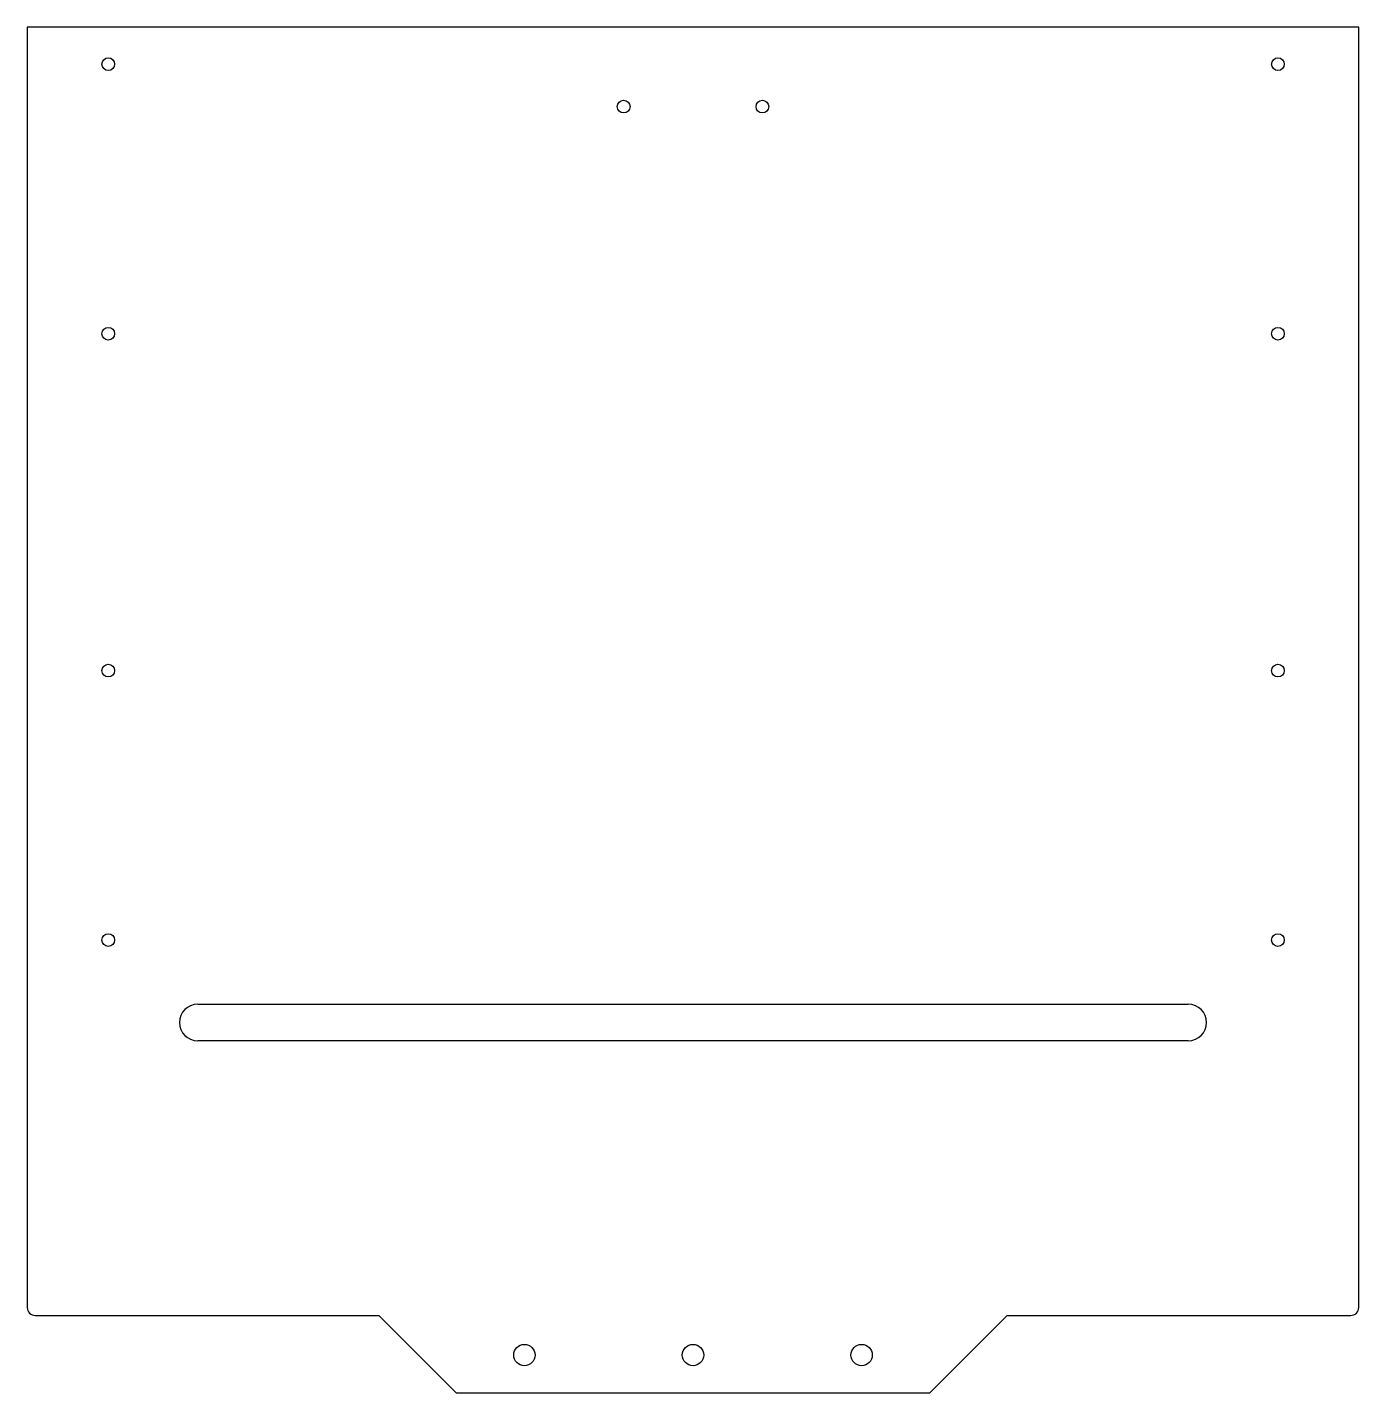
# Model space of a CAD drawing. Header units: millimetres. Extents: x 212 to 548, y 472 to 817.
import ezdxf

# ---------------------------------------------------------------- set-up
doc = ezdxf.new("R2010")
doc.units = ezdxf.units.MM
doc.layers.get('0').update_dxf_attribs({"linetype": 'CONTINUOUS'})

msp = doc.modelspace()

# ---------------------------------------------------------------- linework, layer by layer
for p, q in [((254.85, 570.38, 0), (504.85, 570.38, 0)), ((504.85, 561.18), (254.85, 561.18, 0))]:
    msp.add_line(p, q)
msp.add_lwpolyline([(320.06, 472.38), (439.64, 472.38), (459.14, 491.88), (545.85, 491.88, 0.414214), (547.85, 493.88), (547.85, 816.88), (211.85, 816.88), (211.85, 493.88, 0.414214), (213.85, 491.88), (300.56, 491.88)], format="xyb", close=True)
for centre, radius in [((362.35, 796.88), 1.6), ((397.35, 796.88), 1.6), ((337.3, 481.88), 2.7), ((379.85, 481.88), 2.7), ((422.4, 481.88), 2.7)]:
    msp.add_circle(centre, radius)
at = {"extrusion": (3.14745e-20, -2.03763e-06, 1)}
msp.add_arc((254.85, 565.78, 0), 4.6, 90, 270, dxfattribs=at)
msp.add_arc((504.85, 565.78), 4.6, -90, 90)
for centre, major_axis in [((232.27, 807.58), (1.6, 0)), ((527.46, 807.58), (-1.6, 0)), ((232.27, 739.58), (1.6, 0)), ((527.46, 739.58), (-1.6, 0)), ((232.27, 654.58), (1.6, 0)), ((527.46, 654.58), (-1.6, 0)), ((232.27, 586.58), (1.6, 0)), ((527.46, 586.58), (-1.6, 0))]:
    msp.add_ellipse(centre, major_axis=major_axis, ratio=1)

doc.saveas('drawing.dxf')
